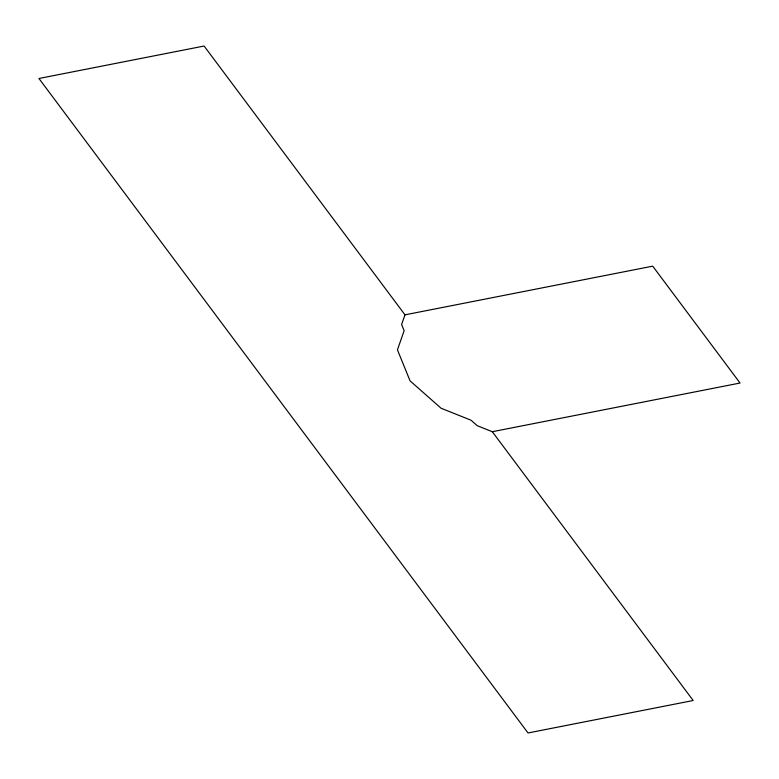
<?xml version="1.0" encoding="UTF-8"?>
<svg xmlns="http://www.w3.org/2000/svg" width="779" height="779" viewBox="0 0 779 779"><rect width="100%" height="100%" fill="white"/><g stroke="black" fill="none" stroke-linecap="round" stroke-linejoin="round"><path stroke-width="1.17" d="M404.983 314.843L401.613 324.483L404.135 330.686L397.446 349.829L410.056 380.853L441.109 408.264L471.032 420.212L477.245 425.694L492.309 431.712L693.183 700.516L528.026 732.971L38.95 78.484L204.108 46.029L404.983 314.843L652.714 266.155L740.05 383.034L492.309 431.712"/></g></svg>
